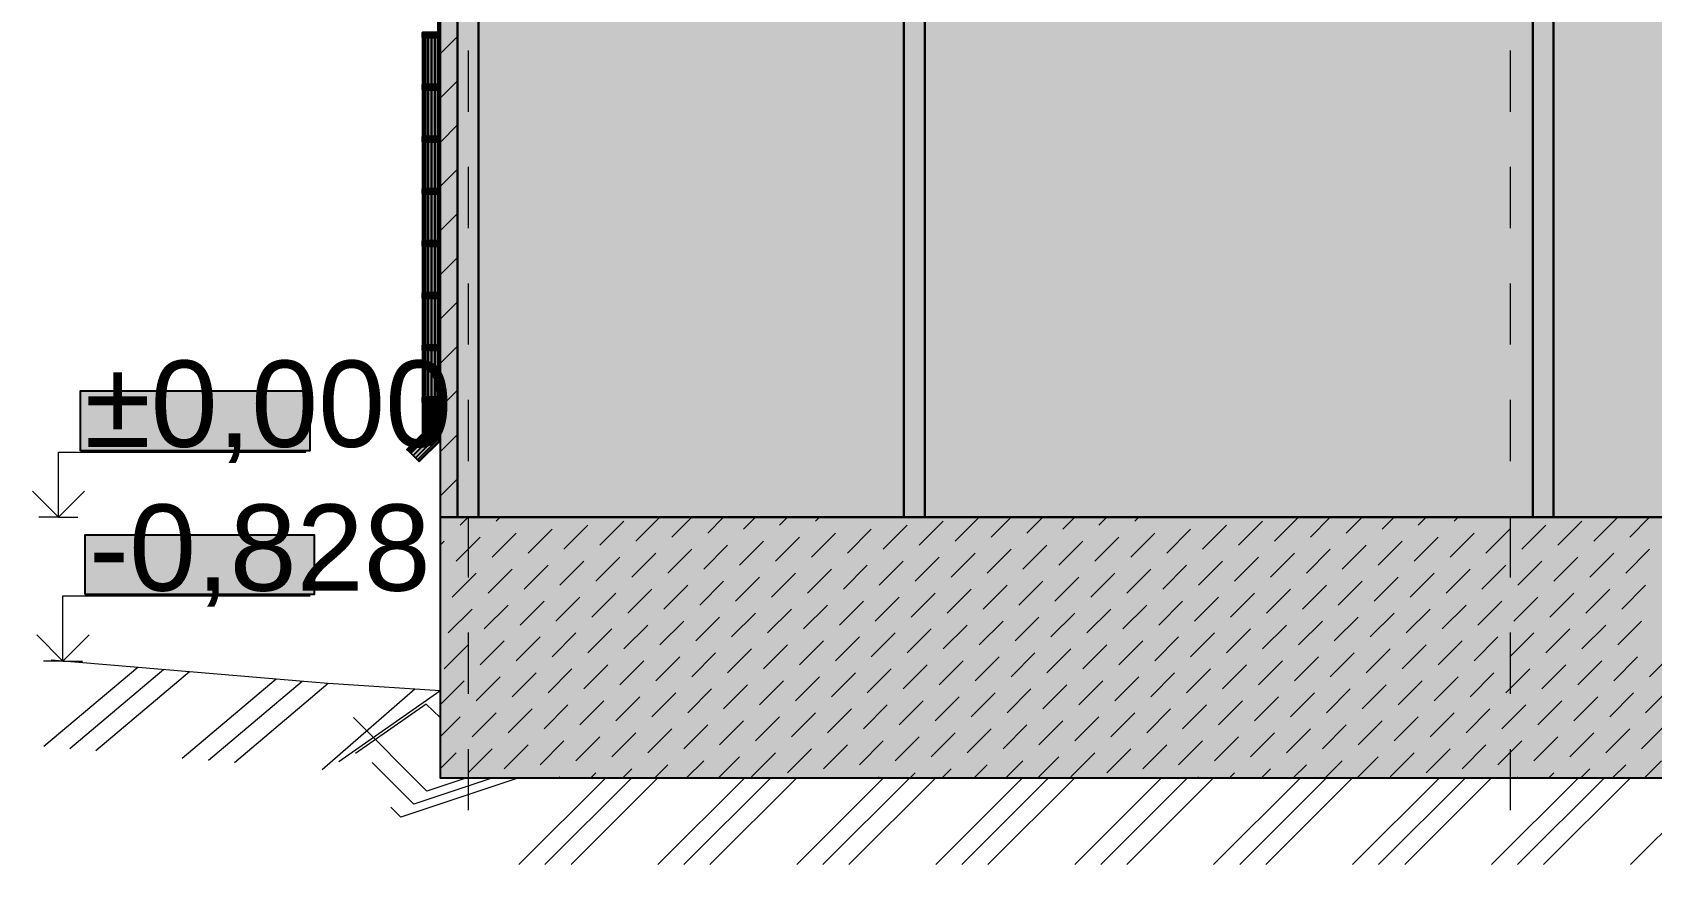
# Model space of a CAD drawing. Extents: x 8 to 21351, y 0 to 420.
# Drawn here: x 21025 to 21118.3, y 107.7 to 155.6 of the extents above; entities that cross this region are included whole.
import ezdxf

# ---------------------------------------------------------------- set-up
doc = ezdxf.new("R2010")
doc.units = 0
doc.styles.add('TEYPDFCAD_TEXT', font='arial.ttf')

msp = doc.modelspace()

# ---------------------------------------------------------------- hatches: boundary and pattern name
at = {"true_color": 0xffffff}
for points in [[(21049.513, 216.683), (21049.513, 207.69), (21050.713, 207.69), (21050.713, 127.689), (21075.213, 127.689), (21075.213, 207.69), (21076.413, 207.69), (21076.413, 205.69), (21111.413, 205.69), (21111.413, 207.69), (21112.613, 207.69), (21112.613, 127.689), (21135.913, 127.689), (21135.913, 157.689), (21152.313, 157.689), (21152.313, 233.347), (21140.113, 235.941)], [(21049.513, 127.69), (21049.513, 216.683), (21048.513, 216.47), (21048.513, 127.69)], [(21075.213, 207.69), (21075.213, 127.69), (21076.413, 127.69), (21076.413, 207.69)], [(21111.413, 207.69), (21111.413, 127.69), (21112.613, 127.69), (21112.613, 207.69)], [(21076.413, 127.69), (21111.413, 127.69), (21111.413, 190.69), (21076.413, 190.69)], [(21048.369, 155.604), (21048.477, 155.604), (21048.477, 158.304), (21048.369, 158.304)], [(21050.713, 127.69), (21050.713, 157.69), (21049.513, 157.69), (21049.513, 127.69)], [(21047.494, 155.604), (21047.492, 155.604), (21047.492, 155.304), (21047.494, 155.304)], [(21047.494, 155.304), (21047.534, 155.304), (21047.534, 155.604), (21047.494, 155.604)], [(21047.513, 155.304), (21047.513, 152.604), (21047.515, 152.604), (21047.515, 155.304)], [(21047.515, 152.604), (21047.553, 152.604), (21047.553, 155.304), (21047.515, 155.304)], [(21047.534, 155.304), (21047.647, 155.304), (21047.647, 155.604), (21047.534, 155.604)], [(21047.553, 155.304), (21047.553, 152.604), (21047.662, 152.604), (21047.662, 155.304)], [(21047.647, 155.304), (21047.815, 155.304), (21047.815, 155.604), (21047.647, 155.604)], [(21047.662, 155.304), (21047.662, 152.604), (21047.824, 152.604), (21047.824, 155.304)], [(21047.815, 155.304), (21048.014, 155.304), (21048.014, 155.604), (21047.815, 155.604)], [(21047.824, 152.604), (21048.015, 152.604), (21048.015, 155.304), (21047.824, 155.304)], [(21048.014, 155.304), (21048.494, 155.304), (21048.494, 155.604), (21048.014, 155.604)], [(21048.015, 152.604), (21048.207, 152.604), (21048.207, 155.304), (21048.015, 155.304)], [(21048.369, 155.304), (21048.207, 155.304), (21048.207, 152.604), (21048.369, 152.604)], [(21048.477, 155.304), (21048.369, 155.304), (21048.369, 152.604), (21048.477, 152.604)], [(21048.513, 155.304), (21048.477, 155.304), (21048.477, 152.604), (21048.513, 152.604)], [(21048.494, 155.304), (21048.513, 155.304), (21048.513, 155.604), (21048.494, 155.604)], [(21047.494, 152.604), (21047.492, 152.604), (21047.492, 152.304), (21047.494, 152.304)], [(21047.494, 152.304), (21047.534, 152.304), (21047.534, 152.604), (21047.494, 152.604)], [(21047.515, 152.304), (21047.513, 152.304), (21047.513, 149.604), (21047.515, 149.604)], [(21047.553, 152.304), (21047.515, 152.304), (21047.515, 149.604), (21047.553, 149.604)], [(21047.534, 152.304), (21047.647, 152.304), (21047.647, 152.604), (21047.534, 152.604)], [(21047.553, 149.604), (21047.662, 149.604), (21047.662, 152.304), (21047.553, 152.304)], [(21047.647, 152.304), (21047.815, 152.304), (21047.815, 152.604), (21047.647, 152.604)], [(21047.662, 149.604), (21047.824, 149.604), (21047.824, 152.304), (21047.662, 152.304)], [(21047.815, 152.304), (21048.014, 152.304), (21048.014, 152.604), (21047.815, 152.604)], [(21048.015, 152.304), (21047.824, 152.304), (21047.824, 149.604), (21048.015, 149.604)], [(21048.014, 152.304), (21048.494, 152.304), (21048.494, 152.604), (21048.014, 152.604)], [(21048.207, 152.304), (21048.015, 152.304), (21048.015, 149.604), (21048.207, 149.604)], [(21048.369, 152.304), (21048.207, 152.304), (21048.207, 149.604), (21048.369, 149.604)], [(21048.477, 152.304), (21048.369, 152.304), (21048.369, 149.604), (21048.477, 149.604)], [(21048.477, 149.604), (21048.513, 149.604), (21048.513, 152.304), (21048.477, 152.304)], [(21048.494, 152.304), (21048.513, 152.304), (21048.513, 152.604), (21048.494, 152.604)], [(21047.494, 149.604), (21047.492, 149.604), (21047.492, 149.304), (21047.494, 149.304)], [(21047.494, 149.304), (21047.534, 149.304), (21047.534, 149.604), (21047.494, 149.604)], [(21047.513, 149.304), (21047.513, 146.604), (21047.515, 146.604), (21047.515, 149.304)], [(21047.515, 149.304), (21047.515, 146.604), (21047.553, 146.604), (21047.553, 149.304)], [(21047.534, 149.304), (21047.647, 149.304), (21047.647, 149.604), (21047.534, 149.604)], [(21047.553, 146.604), (21047.662, 146.604), (21047.662, 149.304), (21047.553, 149.304)], [(21047.647, 149.304), (21047.815, 149.304), (21047.815, 149.604), (21047.647, 149.604)], [(21047.662, 146.604), (21047.824, 146.604), (21047.824, 149.304), (21047.662, 149.304)], [(21047.815, 149.304), (21048.014, 149.304), (21048.014, 149.604), (21047.815, 149.604)], [(21047.824, 149.304), (21047.824, 146.604), (21048.015, 146.604), (21048.015, 149.304)], [(21048.014, 149.304), (21048.494, 149.304), (21048.494, 149.604), (21048.014, 149.604)], [(21048.207, 149.304), (21048.015, 149.304), (21048.015, 146.604), (21048.207, 146.604)], [(21048.369, 149.304), (21048.207, 149.304), (21048.207, 146.604), (21048.369, 146.604)], [(21048.369, 146.604), (21048.477, 146.604), (21048.477, 149.304), (21048.369, 149.304)], [(21048.477, 146.604), (21048.513, 146.604), (21048.513, 149.304), (21048.477, 149.304)], [(21048.494, 149.304), (21048.513, 149.304), (21048.513, 149.604), (21048.494, 149.604)], [(21047.494, 146.604), (21047.492, 146.604), (21047.492, 146.304), (21047.494, 146.304)], [(21047.494, 146.304), (21047.534, 146.304), (21047.534, 146.604), (21047.494, 146.604)], [(21047.534, 146.304), (21047.647, 146.304), (21047.647, 146.604), (21047.534, 146.604)], [(21047.647, 146.304), (21047.815, 146.304), (21047.815, 146.604), (21047.647, 146.604)], [(21047.815, 146.304), (21048.014, 146.304), (21048.014, 146.604), (21047.815, 146.604)], [(21048.014, 146.304), (21048.494, 146.304), (21048.494, 146.604), (21048.014, 146.604)], [(21048.494, 146.304), (21048.513, 146.304), (21048.513, 146.604), (21048.494, 146.604)], [(21047.513, 146.304), (21047.513, 143.604), (21047.515, 143.604), (21047.515, 146.304)], [(21047.515, 143.604), (21047.553, 143.604), (21047.553, 146.304), (21047.515, 146.304)], [(21047.553, 143.604), (21047.662, 143.604), (21047.662, 146.304), (21047.553, 146.304)], [(21047.662, 143.604), (21047.824, 143.604), (21047.824, 146.304), (21047.662, 146.304)], [(21047.824, 143.604), (21048.015, 143.604), (21048.015, 146.304), (21047.824, 146.304)], [(21048.015, 146.304), (21048.015, 143.604), (21048.207, 143.604), (21048.207, 146.304)], [(21048.207, 146.304), (21048.207, 143.604), (21048.369, 143.604), (21048.369, 146.304)], [(21048.369, 143.604), (21048.477, 143.604), (21048.477, 146.304), (21048.369, 146.304)], [(21048.513, 146.304), (21048.477, 146.304), (21048.477, 143.604), (21048.513, 143.604)], [(21047.494, 143.604), (21047.492, 143.604), (21047.492, 143.304), (21047.494, 143.304)], [(21047.494, 143.304), (21047.534, 143.304), (21047.534, 143.604), (21047.494, 143.604)], [(21047.534, 143.304), (21047.647, 143.304), (21047.647, 143.604), (21047.534, 143.604)], [(21047.647, 143.304), (21047.815, 143.304), (21047.815, 143.604), (21047.647, 143.604)], [(21047.815, 143.304), (21048.014, 143.304), (21048.014, 143.604), (21047.815, 143.604)], [(21048.014, 143.304), (21048.494, 143.304), (21048.494, 143.604), (21048.014, 143.604)], [(21048.494, 143.304), (21048.513, 143.304), (21048.513, 143.604), (21048.494, 143.604)], [(21047.515, 143.304), (21047.513, 143.304), (21047.513, 140.604), (21047.515, 140.604)], [(21047.553, 143.304), (21047.515, 143.304), (21047.515, 140.604), (21047.553, 140.604)], [(21047.662, 143.304), (21047.553, 143.304), (21047.553, 140.604), (21047.662, 140.604)], [(21047.662, 143.304), (21047.662, 140.604), (21047.824, 140.604), (21047.824, 143.304)], [(21047.824, 143.304), (21047.824, 140.604), (21048.015, 140.604), (21048.015, 143.304)], [(21048.207, 143.304), (21048.015, 143.304), (21048.015, 140.604), (21048.207, 140.604)], [(21048.207, 143.304), (21048.207, 140.604), (21048.369, 140.604), (21048.369, 143.304)], [(21048.477, 143.304), (21048.369, 143.304), (21048.369, 140.604), (21048.477, 140.604)], [(21048.477, 140.604), (21048.513, 140.604), (21048.513, 143.304), (21048.477, 143.304)], [(21047.494, 140.604), (21047.492, 140.604), (21047.492, 140.304), (21047.494, 140.304)], [(21047.494, 140.304), (21047.534, 140.304), (21047.534, 140.604), (21047.494, 140.604)], [(21047.513, 140.304), (21047.513, 137.604), (21047.515, 137.604), (21047.515, 140.304)], [(21047.515, 140.304), (21047.515, 137.604), (21047.553, 137.604), (21047.553, 140.304)], [(21047.534, 140.304), (21047.647, 140.304), (21047.647, 140.604), (21047.534, 140.604)], [(21047.553, 137.604), (21047.662, 137.604), (21047.662, 140.304), (21047.553, 140.304)], [(21047.647, 140.304), (21047.815, 140.304), (21047.815, 140.604), (21047.647, 140.604)], [(21047.662, 137.604), (21047.824, 137.604), (21047.824, 140.304), (21047.662, 140.304)], [(21047.815, 140.304), (21048.014, 140.304), (21048.014, 140.604), (21047.815, 140.604)], [(21048.015, 140.304), (21047.824, 140.304), (21047.824, 137.604), (21048.015, 137.604)], [(21048.014, 140.304), (21048.494, 140.304), (21048.494, 140.604), (21048.014, 140.604)], [(21048.015, 140.304), (21048.015, 137.604), (21048.207, 137.604), (21048.207, 140.304)], [(21048.207, 137.604), (21048.369, 137.604), (21048.369, 140.304), (21048.207, 140.304)], [(21048.369, 140.304), (21048.369, 137.604), (21048.477, 137.604), (21048.477, 140.304)], [(21048.477, 140.304), (21048.477, 137.604), (21048.513, 137.604), (21048.513, 140.304)], [(21048.494, 140.304), (21048.513, 140.304), (21048.513, 140.604), (21048.494, 140.604)], [(21047.494, 137.604), (21047.492, 137.604), (21047.492, 137.304), (21047.494, 137.304)], [(21047.494, 137.304), (21047.534, 137.304), (21047.534, 137.604), (21047.494, 137.604)], [(21047.513, 137.304), (21047.513, 134.604), (21047.515, 134.604), (21047.515, 137.304)], [(21047.515, 137.304), (21047.515, 134.604), (21047.553, 134.604), (21047.553, 137.304)], [(21047.534, 137.304), (21047.647, 137.304), (21047.647, 137.604), (21047.534, 137.604)], [(21047.662, 137.304), (21047.553, 137.304), (21047.553, 134.604), (21047.662, 134.604)], [(21047.647, 137.304), (21047.815, 137.304), (21047.815, 137.604), (21047.647, 137.604)], [(21047.662, 137.304), (21047.662, 134.604), (21047.824, 134.604), (21047.824, 137.304)], [(21047.815, 137.304), (21048.014, 137.304), (21048.014, 137.604), (21047.815, 137.604)], [(21047.824, 134.604), (21048.015, 134.604), (21048.015, 137.304), (21047.824, 137.304)], [(21048.014, 137.304), (21048.494, 137.304), (21048.494, 137.604), (21048.014, 137.604)], [(21048.015, 137.304), (21048.015, 134.604), (21048.207, 134.604), (21048.207, 137.304)], [(21048.369, 137.304), (21048.207, 137.304), (21048.207, 134.604), (21048.369, 134.604)], [(21048.369, 137.304), (21048.369, 134.604), (21048.477, 134.604), (21048.477, 137.304)], [(21048.477, 134.604), (21048.513, 134.604), (21048.513, 137.304), (21048.477, 137.304)], [(21048.494, 137.304), (21048.513, 137.304), (21048.513, 137.604), (21048.494, 137.604)], [(21027.806, 131.515), (21027.806, 134.965), (21041, 134.965), (21041, 131.515)], [(21047.494, 134.604), (21047.492, 134.604), (21047.492, 134.304), (21047.494, 134.304)], [(21047.494, 134.304), (21047.534, 134.304), (21047.534, 134.604), (21047.494, 134.604)], [(21047.513, 134.304), (21047.513, 133.304), (21047.515, 133.304), (21047.515, 134.304)], [(21047.515, 134.304), (21047.515, 133.304), (21047.553, 133.304), (21047.553, 134.304)], [(21047.534, 134.304), (21047.647, 134.304), (21047.647, 134.604), (21047.534, 134.604)], [(21047.662, 134.304), (21047.553, 134.304), (21047.553, 133.304), (21047.662, 133.304)], [(21047.647, 134.304), (21047.815, 134.304), (21047.815, 134.604), (21047.647, 134.604)], [(21047.824, 134.304), (21047.662, 134.304), (21047.662, 133.304), (21047.824, 133.304)], [(21047.815, 134.304), (21048.014, 134.304), (21048.014, 134.604), (21047.815, 134.604)], [(21047.824, 134.304), (21047.824, 133.304), (21048.015, 133.304), (21048.015, 134.304)], [(21048.014, 134.304), (21048.494, 134.304), (21048.494, 134.604), (21048.014, 134.604)], [(21048.015, 133.304), (21048.207, 133.304), (21048.207, 134.304), (21048.015, 134.304)], [(21048.207, 134.304), (21048.207, 133.304), (21048.369, 133.304), (21048.369, 134.304)], [(21048.369, 133.304), (21048.477, 133.304), (21048.477, 134.304), (21048.369, 134.304)], [(21048.513, 134.304), (21048.477, 134.304), (21048.477, 133.304), (21048.513, 133.304)], [(21048.494, 134.304), (21048.513, 134.304), (21048.513, 134.604), (21048.494, 134.604)], [(21047.513, 132.511), (21046.599, 131.597), (21046.626, 131.57), (21046.627, 131.571), (21046.601, 131.597), (21047.515, 132.51)], [(21047.553, 132.495), (21047.515, 132.511), (21046.601, 131.597), (21046.628, 131.57)], [(21047.662, 132.45), (21047.553, 132.495), (21046.628, 131.57), (21046.705, 131.493)], [(21047.824, 132.383), (21047.662, 132.45), (21046.705, 131.493), (21046.819, 131.379)], [(21047.513, 132.511), (21047.515, 132.51), (21047.515, 132.511), (21047.515, 133.304), (21047.513, 133.304)], [(21047.553, 133.304), (21047.515, 133.304), (21047.515, 132.511), (21047.553, 132.495)], [(21047.662, 133.304), (21047.553, 133.304), (21047.553, 132.495), (21047.662, 132.45)], [(21047.824, 133.304), (21047.662, 133.304), (21047.662, 132.45), (21047.824, 132.383)], [(21048.015, 133.304), (21047.824, 133.304), (21047.824, 132.383), (21048.015, 132.304)], [(21048.207, 133.304), (21048.015, 133.304), (21048.015, 132.304), (21048.207, 132.225)], [(21048.369, 133.304), (21048.207, 133.304), (21048.207, 132.225), (21048.369, 132.158)], [(21048.477, 133.304), (21048.369, 133.304), (21048.369, 132.158), (21048.477, 132.113)], [(21048.477, 133.304), (21048.477, 132.113), (21048.513, 132.098), (21048.513, 133.304)], [(21046.627, 131.571), (21046.626, 131.57), (21046.702, 131.493), (21046.703, 131.495), (21046.628, 131.57)], [(21046.703, 131.495), (21046.702, 131.493), (21046.817, 131.379), (21046.818, 131.38), (21046.705, 131.493)], [(21048.015, 132.304), (21047.824, 132.383), (21046.819, 131.379), (21046.955, 131.243)], [(21048.207, 132.225), (21048.015, 132.304), (21046.955, 131.243), (21047.09, 131.108)], [(21048.369, 132.158), (21048.207, 132.225), (21047.09, 131.108), (21047.205, 130.993)], [(21048.477, 132.113), (21048.369, 132.158), (21047.205, 130.993), (21047.281, 130.917)], [(21048.477, 132.113), (21047.281, 130.917), (21047.308, 130.89), (21048.513, 132.094), (21048.513, 132.098)], [(21046.818, 131.38), (21046.817, 131.379), (21046.952, 131.243), (21046.953, 131.245), (21046.819, 131.379)], [(21046.953, 131.245), (21046.952, 131.243), (21047.087, 131.108), (21047.089, 131.109), (21046.955, 131.243)], [(21047.089, 131.109), (21047.087, 131.108), (21047.202, 130.993), (21047.203, 130.995), (21047.09, 131.108)], [(21047.203, 130.995), (21047.202, 130.993), (21047.279, 130.917), (21047.28, 130.918), (21047.205, 130.993)], [(21047.28, 130.918), (21047.279, 130.917), (21047.306, 130.89), (21047.307, 130.891), (21047.281, 130.917)], [(21261.713, 127.69), (21048.513, 127.69), (21048.513, 112.69), (21261.713, 112.69)], [(21028.065, 123.235), (21028.065, 126.685), (21041.259, 126.685), (21041.259, 123.235)]]:
    msp.add_hatch(color=0, dxfattribs=at).paths.add_polyline_path(points)

# ---------------------------------------------------------------- linework, layer by layer
at = {"color": 7, "lineweight": 15}
for p, q in [((21048.513, 216.47), (21048.513, 127.69)), ((21049.513, 207.69), (21049.513, 127.69)), ((21047.492, 155.604), (21047.494, 155.604)), ((21047.492, 155.304), (21047.492, 155.604)), ((21047.492, 155.304), (21047.494, 155.304)), ((21047.494, 155.604), (21047.534, 155.604)), ((21047.494, 155.304), (21047.494, 155.604)), ((21047.494, 155.304), (21047.534, 155.304)), ((21047.513, 155.304), (21047.513, 152.604)), ((21047.515, 155.304), (21047.515, 152.604)), ((21047.534, 155.604), (21047.647, 155.604)), ((21047.534, 155.304), (21047.647, 155.304)), ((21047.647, 155.604), (21047.815, 155.604)), ((21047.647, 155.304), (21047.815, 155.304)), ((21047.815, 155.604), (21048.014, 155.604)), ((21047.815, 155.304), (21048.014, 155.304)), ((21048.014, 155.604), (21048.494, 155.604)), ((21048.014, 155.304), (21048.494, 155.304)), ((21048.494, 155.604), (21048.513, 155.604)), ((21048.494, 155.304), (21048.494, 155.604)), ((21048.494, 155.304), (21048.513, 155.304)), ((21050.113, 154.562), (21050.113, 151.034)), ((21110.113, 154.562), (21110.113, 151.034)), ((21047.492, 152.604), (21047.494, 152.604)), ((21047.492, 152.304), (21047.492, 152.604)), ((21047.492, 152.304), (21047.494, 152.304)), ((21047.494, 152.604), (21047.534, 152.604)), ((21047.494, 152.304), (21047.494, 152.604)), ((21047.494, 152.304), (21047.534, 152.304)), ((21047.513, 152.304), (21047.513, 149.604)), ((21047.515, 152.304), (21047.515, 149.604)), ((21047.534, 152.604), (21047.647, 152.604)), ((21047.534, 152.304), (21047.647, 152.304)), ((21047.647, 152.604), (21047.815, 152.604)), ((21047.647, 152.304), (21047.815, 152.304)), ((21047.815, 152.604), (21048.014, 152.604)), ((21047.815, 152.304), (21048.014, 152.304)), ((21048.014, 152.604), (21048.494, 152.604)), ((21048.014, 152.304), (21048.494, 152.304)), ((21048.494, 152.604), (21048.513, 152.604)), ((21048.494, 152.304), (21048.494, 152.604)), ((21048.494, 152.304), (21048.513, 152.304)), ((21047.492, 149.604), (21047.494, 149.604)), ((21047.492, 149.304), (21047.492, 149.604)), ((21047.492, 149.304), (21047.494, 149.304)), ((21047.494, 149.604), (21047.534, 149.604)), ((21047.494, 149.304), (21047.494, 149.604)), ((21047.494, 149.304), (21047.534, 149.304)), ((21047.513, 149.304), (21047.513, 146.604)), ((21047.515, 149.304), (21047.515, 146.604)), ((21047.534, 149.604), (21047.647, 149.604)), ((21047.534, 149.304), (21047.647, 149.304)), ((21047.647, 149.604), (21047.815, 149.604)), ((21047.647, 149.304), (21047.815, 149.304)), ((21047.815, 149.604), (21048.014, 149.604)), ((21047.815, 149.304), (21048.014, 149.304)), ((21048.014, 149.604), (21048.494, 149.604)), ((21048.014, 149.304), (21048.494, 149.304)), ((21048.494, 149.604), (21048.513, 149.604)), ((21048.494, 149.304), (21048.494, 149.604)), ((21048.494, 149.304), (21048.513, 149.304)), ((21050.113, 147.859), (21050.113, 144.331)), ((21110.113, 147.859), (21110.113, 144.331)), ((21047.492, 146.604), (21047.494, 146.604)), ((21047.492, 146.304), (21047.492, 146.604)), ((21047.494, 146.604), (21047.534, 146.604)), ((21047.494, 146.304), (21047.494, 146.604)), ((21047.534, 146.604), (21047.647, 146.604)), ((21047.647, 146.604), (21047.815, 146.604)), ((21047.815, 146.604), (21048.014, 146.604)), ((21048.014, 146.604), (21048.494, 146.604)), ((21048.494, 146.604), (21048.513, 146.604)), ((21048.494, 146.304), (21048.494, 146.604)), ((21047.492, 146.304), (21047.494, 146.304)), ((21047.494, 146.304), (21047.534, 146.304)), ((21047.513, 146.304), (21047.513, 143.604)), ((21047.515, 146.304), (21047.515, 143.604)), ((21047.534, 146.304), (21047.647, 146.304)), ((21047.647, 146.304), (21047.815, 146.304)), ((21047.815, 146.304), (21048.014, 146.304)), ((21048.014, 146.304), (21048.494, 146.304)), ((21048.494, 146.304), (21048.513, 146.304)), ((21047.492, 143.604), (21047.494, 143.604)), ((21047.492, 143.304), (21047.492, 143.604)), ((21047.494, 143.604), (21047.534, 143.604)), ((21047.494, 143.304), (21047.494, 143.604)), ((21047.534, 143.604), (21047.647, 143.604)), ((21047.647, 143.604), (21047.815, 143.604)), ((21047.815, 143.604), (21048.014, 143.604)), ((21048.014, 143.604), (21048.494, 143.604)), ((21048.494, 143.604), (21048.513, 143.604)), ((21048.494, 143.304), (21048.494, 143.604)), ((21047.492, 143.304), (21047.494, 143.304)), ((21047.494, 143.304), (21047.534, 143.304)), ((21047.513, 143.304), (21047.513, 140.604)), ((21047.515, 143.304), (21047.515, 140.604)), ((21047.534, 143.304), (21047.647, 143.304)), ((21047.647, 143.304), (21047.815, 143.304)), ((21047.815, 143.304), (21048.014, 143.304)), ((21048.014, 143.304), (21048.494, 143.304)), ((21048.494, 143.304), (21048.513, 143.304)), ((21050.113, 141.156), (21050.113, 137.629)), ((21110.113, 141.156), (21110.113, 137.629)), ((21047.492, 140.604), (21047.494, 140.604)), ((21047.492, 140.304), (21047.492, 140.604)), ((21047.492, 140.304), (21047.494, 140.304)), ((21047.494, 140.604), (21047.534, 140.604)), ((21047.494, 140.304), (21047.494, 140.604)), ((21047.494, 140.304), (21047.534, 140.304)), ((21047.513, 140.304), (21047.513, 137.604)), ((21047.515, 140.304), (21047.515, 137.604)), ((21047.534, 140.604), (21047.647, 140.604)), ((21047.534, 140.304), (21047.647, 140.304)), ((21047.647, 140.604), (21047.815, 140.604)), ((21047.647, 140.304), (21047.815, 140.304)), ((21047.815, 140.604), (21048.014, 140.604)), ((21047.815, 140.304), (21048.014, 140.304)), ((21048.014, 140.604), (21048.494, 140.604)), ((21048.014, 140.304), (21048.494, 140.304)), ((21048.494, 140.604), (21048.513, 140.604)), ((21048.494, 140.304), (21048.494, 140.604)), ((21048.494, 140.304), (21048.513, 140.304)), ((21047.492, 137.604), (21047.494, 137.604)), ((21047.492, 137.304), (21047.492, 137.604)), ((21047.492, 137.304), (21047.494, 137.304)), ((21047.494, 137.604), (21047.534, 137.604)), ((21047.494, 137.304), (21047.494, 137.604)), ((21047.494, 137.304), (21047.534, 137.304)), ((21047.513, 137.304), (21047.513, 134.604)), ((21047.515, 137.304), (21047.515, 134.604)), ((21047.534, 137.604), (21047.647, 137.604)), ((21047.534, 137.304), (21047.647, 137.304)), ((21047.647, 137.604), (21047.815, 137.604)), ((21047.647, 137.304), (21047.815, 137.304)), ((21047.815, 137.604), (21048.014, 137.604)), ((21047.815, 137.304), (21048.014, 137.304)), ((21048.014, 137.604), (21048.494, 137.604)), ((21048.014, 137.304), (21048.494, 137.304)), ((21048.494, 137.604), (21048.513, 137.604)), ((21048.494, 137.304), (21048.494, 137.604)), ((21048.494, 137.304), (21048.513, 137.304)), ((21047.492, 134.604), (21047.494, 134.604)), ((21047.492, 134.304), (21047.492, 134.604)), ((21047.492, 134.304), (21047.494, 134.304)), ((21047.494, 134.604), (21047.534, 134.604)), ((21047.494, 134.304), (21047.494, 134.604)), ((21047.494, 134.304), (21047.534, 134.304)), ((21047.513, 134.304), (21047.513, 133.304)), ((21047.515, 134.304), (21047.515, 133.304)), ((21047.534, 134.604), (21047.647, 134.604)), ((21047.534, 134.304), (21047.647, 134.304)), ((21047.647, 134.604), (21047.815, 134.604)), ((21047.647, 134.304), (21047.815, 134.304)), ((21047.815, 134.604), (21048.014, 134.604)), ((21047.815, 134.304), (21048.014, 134.304)), ((21048.014, 134.604), (21048.494, 134.604)), ((21048.014, 134.304), (21048.494, 134.304)), ((21048.494, 134.604), (21048.513, 134.604)), ((21048.494, 134.304), (21048.494, 134.604)), ((21048.494, 134.304), (21048.513, 134.304)), ((21050.113, 134.454), (21050.113, 130.926)), ((21110.113, 134.454), (21110.113, 130.926)), ((21047.513, 132.511), (21046.599, 131.597)), ((21047.515, 132.511), (21046.601, 131.597)), ((21047.513, 133.304), (21047.513, 132.511)), ((21047.515, 133.304), (21047.513, 133.304)), ((21047.515, 132.51), (21047.513, 132.511)), ((21047.515, 133.304), (21047.515, 132.511)), ((21047.553, 133.304), (21047.515, 133.304)), ((21047.553, 132.495), (21047.515, 132.511)), ((21047.662, 133.304), (21047.553, 133.304)), ((21047.662, 132.45), (21047.553, 132.495)), ((21047.824, 133.304), (21047.662, 133.304)), ((21047.824, 132.383), (21047.662, 132.45)), ((21048.015, 133.304), (21047.824, 133.304)), ((21048.207, 133.304), (21048.015, 133.304)), ((21048.369, 133.304), (21048.207, 133.304)), ((21048.477, 133.304), (21048.369, 133.304)), ((21048.513, 133.304), (21048.477, 133.304)), ((21046.626, 131.57), (21046.599, 131.597)), ((21046.628, 131.57), (21046.601, 131.597)), ((21046.702, 131.493), (21046.626, 131.57)), ((21046.705, 131.493), (21046.628, 131.57)), ((21046.817, 131.379), (21046.702, 131.493)), ((21046.819, 131.379), (21046.705, 131.493)), ((21048.513, 132.094), (21047.308, 130.89)), ((21048.369, 132.157), (21048.207, 132.225)), ((21048.477, 132.113), (21048.369, 132.157)), ((21048.513, 132.098), (21048.477, 132.113)), ((21026.53, 127.69), (21026.53, 131.44)), ((21026.53, 131.44), (21040.774, 131.44)), ((21046.952, 131.243), (21046.817, 131.379)), ((21046.955, 131.243), (21046.819, 131.379)), ((21047.087, 131.108), (21046.952, 131.243)), ((21047.09, 131.108), (21046.955, 131.243)), ((21047.202, 130.993), (21047.087, 131.108)), ((21047.205, 130.993), (21047.09, 131.108)), ((21047.279, 130.917), (21047.202, 130.993)), ((21047.281, 130.917), (21047.205, 130.993)), ((21047.306, 130.89), (21047.279, 130.917)), ((21047.308, 130.89), (21047.281, 130.917)), ((21047.307, 130.891), (21047.306, 130.89)), ((21026.53, 127.69), (21025.03, 129.19)), ((21028.031, 129.19), (21026.531, 127.69)), ((21050.113, 127.751), (21050.113, 124.223)), ((21110.113, 127.751), (21110.113, 124.223)), ((21026.53, 127.69), (21025.405, 127.69)), ((21026.53, 127.69), (21027.655, 127.69)), ((21048.513, 127.69), (21048.513, 112.69)), ((21049.513, 127.69), (21048.513, 127.69)), ((21135.913, 127.69), (21049.513, 127.69)), ((21026.789, 119.41), (21026.789, 123.16)), ((21026.789, 123.16), (21041.033, 123.16)), ((21026.789, 119.41), (21025.289, 120.91)), ((21028.29, 120.91), (21026.79, 119.41)), ((21050.113, 121.048), (21050.113, 117.52)), ((21110.113, 121.048), (21110.113, 117.52)), ((21026.789, 119.41), (21025.664, 119.41)), ((21034.086, 118.788), (21026.115, 119.467)), ((21026.789, 119.41), (21027.914, 119.41)), ((21031.097, 119.043), (21025.69, 114.485)), ((21032.591, 118.915), (21027.185, 114.358)), ((21034.086, 118.788), (21028.679, 114.231)), ((21041.113, 118.19), (21034.086, 118.788)), ((21039.068, 118.364), (21033.661, 113.806)), ((21040.562, 118.237), (21035.165, 113.678)), ((21042.058, 118.126), (21041.041, 117.245)), ((21042.058, 118.126), (21041.113, 118.19)), ((21047.047, 117.789), (21041.721, 113.137)), ((21048.513, 117.69), (21042.058, 118.126)), ((21048.496, 117.674), (21042.677, 113.614)), ((21048.513, 117.659), (21048.496, 117.674)), ((21048.513, 116.159), (21048.513, 117.69)), ((21041.041, 117.245), (21036.669, 113.55)), ((21047.696, 116.926), (21043.633, 114.092)), ((21048.513, 116.159), (21047.696, 116.926)), ((21047.748, 111.924), (21043.513, 116.159)), ((21048.513, 112.69), (21048.513, 116.159)), ((21050.113, 114.345), (21050.113, 110.818)), ((21110.113, 114.345), (21110.113, 110.818)), ((21046.998, 111.174), (21044.594, 113.578)), ((21053.043, 112.69), (21046.248, 110.424)), ((21051.543, 112.69), (21046.998, 111.174)), ((21050.043, 112.69), (21047.748, 111.924)), ((21261.713, 112.69), (21048.513, 112.69)), ((21053.043, 112.69), (21048.513, 112.69)), ((21061.043, 112.69), (21053.043, 112.69)), ((21058.043, 112.69), (21053.043, 107.69)), ((21059.543, 112.69), (21054.543, 107.69)), ((21061.043, 112.69), (21056.043, 107.69)), ((21069.043, 112.69), (21061.043, 112.69)), ((21066.043, 112.69), (21061.043, 107.69)), ((21067.543, 112.69), (21062.543, 107.69)), ((21069.043, 112.69), (21064.043, 107.69)), ((21077.043, 112.69), (21069.043, 112.69)), ((21074.043, 112.69), (21069.043, 107.69)), ((21075.543, 112.69), (21070.543, 107.69)), ((21077.043, 112.69), (21072.043, 107.69)), ((21085.043, 112.69), (21077.043, 112.69)), ((21082.043, 112.69), (21077.043, 107.69)), ((21083.543, 112.69), (21078.543, 107.69)), ((21085.043, 112.69), (21080.043, 107.69)), ((21093.043, 112.69), (21085.043, 112.69)), ((21090.043, 112.69), (21085.043, 107.69)), ((21091.543, 112.69), (21086.543, 107.69)), ((21093.043, 112.69), (21088.043, 107.69)), ((21101.043, 112.69), (21093.043, 112.69)), ((21098.043, 112.69), (21093.043, 107.69)), ((21099.543, 112.69), (21094.543, 107.69)), ((21101.043, 112.69), (21096.043, 107.69)), ((21109.043, 112.69), (21101.043, 112.69)), ((21106.043, 112.69), (21101.043, 107.69)), ((21107.543, 112.69), (21102.543, 107.69)), ((21109.043, 112.69), (21104.043, 107.69)), ((21117.043, 112.69), (21109.043, 112.69)), ((21114.043, 112.69), (21109.043, 107.69)), ((21115.543, 112.69), (21110.543, 107.69)), ((21117.043, 112.69), (21112.043, 107.69)), ((21125.043, 112.69), (21117.043, 112.69)), ((21122.043, 112.69), (21117.043, 107.69)), ((21046.248, 110.424), (21045.675, 110.997))]:
    msp.add_line(p, q, dxfattribs=at)
at = {"color": 0, "lineweight": 15, "true_color": 0x020fa8}
for p, q in [((21050.713, 127.69), (21050.713, 207.69)), ((21075.213, 127.69), (21075.213, 207.69)), ((21076.413, 127.69), (21076.413, 207.69)), ((21111.413, 127.69), (21111.413, 207.69)), ((21112.613, 127.69), (21112.613, 207.69)), ((21050.713, 127.69), (21050.713, 157.69))]:
    msp.add_line(p, q, dxfattribs=at)
at = {"color": 0, "lineweight": 5, "true_color": 0x53b368}
for p, q in [((21048.513, 154.364), (21049.513, 155.364)), ((21048.513, 151.819), (21049.513, 152.819)), ((21048.513, 149.273), (21049.513, 150.273)), ((21048.513, 146.727), (21049.513, 147.727)), ((21048.513, 144.182), (21049.513, 145.182)), ((21048.513, 141.636), (21049.513, 142.636)), ((21048.513, 139.091), (21049.513, 140.091)), ((21048.513, 136.545), (21049.513, 137.545)), ((21048.513, 134), (21049.513, 135)), ((21048.513, 131.454), (21049.513, 132.454)), ((21048.513, 128.908), (21049.513, 129.908)), ((21049.663, 127.23), (21050.123, 127.69)), ((21051.731, 127.46), (21051.961, 127.69)), ((21053.57, 125.621), (21054.949, 127)), ((21055.638, 125.851), (21057.017, 127.23)), ((21057.706, 126.081), (21059.085, 127.46)), ((21059.775, 126.311), (21061.153, 127.69)), ((21061.843, 126.541), (21062.992, 127.69)), ((21063.911, 126.77), (21064.83, 127.69)), ((21065.979, 127), (21066.669, 127.69)), ((21068.048, 127.23), (21068.507, 127.69)), ((21070.116, 127.46), (21070.346, 127.69)), ((21071.955, 125.621), (21073.333, 127)), ((21074.023, 125.851), (21075.402, 127.23)), ((21076.091, 126.081), (21077.47, 127.46)), ((21078.159, 126.311), (21079.538, 127.69)), ((21080.228, 126.541), (21081.377, 127.69)), ((21082.296, 126.77), (21083.215, 127.69)), ((21084.364, 127), (21085.054, 127.69)), ((21086.433, 127.23), (21086.892, 127.69)), ((21088.501, 127.46), (21088.731, 127.69)), ((21090.339, 125.621), (21091.718, 127)), ((21092.408, 125.851), (21093.786, 127.23)), ((21094.476, 126.081), (21095.855, 127.46)), ((21096.544, 126.311), (21097.923, 127.69)), ((21098.612, 126.541), (21099.761, 127.69)), ((21100.681, 126.77), (21101.6, 127.69)), ((21102.749, 127), (21103.438, 127.69)), ((21104.817, 127.23), (21105.277, 127.69)), ((21106.886, 127.46), (21107.115, 127.69)), ((21108.724, 125.621), (21110.103, 127)), ((21110.792, 125.851), (21112.171, 127.23)), ((21112.861, 126.081), (21114.239, 127.46)), ((21114.929, 126.311), (21116.308, 127.69)), ((21116.997, 126.541), (21118.146, 127.69)), ((21048.513, 126.08), (21048.744, 126.311)), ((21049.433, 125.162), (21050.812, 126.541)), ((21051.501, 125.392), (21052.88, 126.77)), ((21063.681, 124.702), (21065.06, 126.081)), ((21065.75, 124.932), (21067.129, 126.311)), ((21067.818, 125.162), (21069.197, 126.541)), ((21069.886, 125.392), (21071.265, 126.77)), ((21082.066, 124.702), (21083.445, 126.081)), ((21084.134, 124.932), (21085.513, 126.311)), ((21086.203, 125.162), (21087.582, 126.541)), ((21088.271, 125.392), (21089.65, 126.77)), ((21100.451, 124.702), (21101.83, 126.081)), ((21102.519, 124.932), (21103.898, 126.311)), ((21104.587, 125.162), (21105.966, 126.541)), ((21106.656, 125.392), (21108.035, 126.77)), ((21053.34, 123.553), (21054.719, 124.932)), ((21055.408, 123.783), (21056.787, 125.162)), ((21057.477, 124.013), (21058.855, 125.392)), ((21059.545, 124.243), (21060.924, 125.621)), ((21061.613, 124.472), (21062.992, 125.851)), ((21071.725, 123.553), (21073.104, 124.932)), ((21073.793, 123.783), (21075.172, 125.162)), ((21075.861, 124.013), (21077.24, 125.392)), ((21077.93, 124.243), (21079.308, 125.621)), ((21079.998, 124.472), (21081.377, 125.851)), ((21090.109, 123.553), (21091.488, 124.932)), ((21092.178, 123.783), (21093.557, 125.162)), ((21094.246, 124.013), (21095.625, 125.392)), ((21096.314, 124.243), (21097.693, 125.621)), ((21098.383, 124.472), (21099.761, 125.851)), ((21108.494, 123.553), (21109.873, 124.932)), ((21110.563, 123.783), (21111.941, 125.162)), ((21112.631, 124.013), (21114.01, 125.392)), ((21114.699, 124.243), (21116.078, 125.621)), ((21116.767, 124.472), (21118.146, 125.851)), ((21048.513, 124.241), (21048.514, 124.243)), ((21049.203, 123.094), (21050.582, 124.472)), ((21051.272, 123.323), (21052.65, 124.702)), ((21063.452, 122.634), (21064.83, 124.013)), ((21065.52, 122.864), (21066.899, 124.243)), ((21067.588, 123.094), (21068.967, 124.472)), ((21069.656, 123.323), (21071.035, 124.702)), ((21081.836, 122.634), (21083.215, 124.013)), ((21083.905, 122.864), (21085.283, 124.243)), ((21085.973, 123.094), (21087.352, 124.472)), ((21088.041, 123.323), (21089.42, 124.702)), ((21100.221, 122.634), (21101.6, 124.013)), ((21102.289, 122.864), (21103.668, 124.243)), ((21104.358, 123.094), (21105.737, 124.472)), ((21106.426, 123.323), (21107.805, 124.702)), ((21055.178, 121.715), (21056.557, 123.094)), ((21057.247, 121.944), (21058.626, 123.323)), ((21059.315, 122.174), (21060.694, 123.553)), ((21061.383, 122.404), (21062.762, 123.783)), ((21073.563, 121.715), (21074.942, 123.094)), ((21075.631, 121.944), (21077.01, 123.323)), ((21077.7, 122.174), (21079.079, 123.553)), ((21079.768, 122.404), (21081.147, 123.783)), ((21091.948, 121.715), (21093.327, 123.094)), ((21094.016, 121.944), (21095.395, 123.323)), ((21096.085, 122.174), (21097.463, 123.553)), ((21098.153, 122.404), (21099.532, 123.783)), ((21110.333, 121.715), (21111.712, 123.094)), ((21112.401, 121.944), (21113.78, 123.323)), ((21114.469, 122.174), (21115.848, 123.553)), ((21116.538, 122.404), (21117.916, 123.783)), ((21048.974, 121.025), (21050.352, 122.404)), ((21051.042, 121.255), (21052.421, 122.634)), ((21053.11, 121.485), (21054.489, 122.864)), ((21065.29, 120.795), (21066.669, 122.174)), ((21067.358, 121.025), (21068.737, 122.404)), ((21069.427, 121.255), (21070.805, 122.634)), ((21071.495, 121.485), (21072.874, 122.864)), ((21083.675, 120.795), (21085.054, 122.174)), ((21085.743, 121.025), (21087.122, 122.404)), ((21087.811, 121.255), (21089.19, 122.634)), ((21089.88, 121.485), (21091.259, 122.864)), ((21102.06, 120.795), (21103.438, 122.174)), ((21104.128, 121.025), (21105.507, 122.404)), ((21106.196, 121.255), (21107.575, 122.634)), ((21108.264, 121.485), (21109.643, 122.864)), ((21057.017, 119.876), (21058.396, 121.255)), ((21059.085, 120.106), (21060.464, 121.485)), ((21061.153, 120.336), (21062.532, 121.715)), ((21063.222, 120.566), (21064.601, 121.944)), ((21075.402, 119.876), (21076.781, 121.255)), ((21077.47, 120.106), (21078.849, 121.485)), ((21079.538, 120.336), (21080.917, 121.715)), ((21081.607, 120.566), (21082.985, 121.944)), ((21093.786, 119.876), (21095.165, 121.255)), ((21095.855, 120.106), (21097.234, 121.485)), ((21097.923, 120.336), (21099.302, 121.715)), ((21099.991, 120.566), (21101.37, 121.944)), ((21112.171, 119.876), (21113.55, 121.255)), ((21114.239, 120.106), (21115.618, 121.485)), ((21116.308, 120.336), (21117.687, 121.715)), ((21048.744, 118.957), (21050.123, 120.336)), ((21050.812, 119.187), (21052.191, 120.566)), ((21052.88, 119.417), (21054.259, 120.795)), ((21054.949, 119.646), (21056.327, 121.025)), ((21067.129, 118.957), (21068.507, 120.336)), ((21069.197, 119.187), (21070.576, 120.566)), ((21071.265, 119.417), (21072.644, 120.795)), ((21073.333, 119.646), (21074.712, 121.025)), ((21085.513, 118.957), (21086.892, 120.336)), ((21087.582, 119.187), (21088.96, 120.566)), ((21089.65, 119.417), (21091.029, 120.795)), ((21091.718, 119.646), (21093.097, 121.025)), ((21103.898, 118.957), (21105.277, 120.336)), ((21105.966, 119.187), (21107.345, 120.566)), ((21108.035, 119.417), (21109.413, 120.795)), ((21110.103, 119.646), (21111.482, 121.025)), ((21058.855, 118.038), (21060.234, 119.417)), ((21060.924, 118.268), (21062.303, 119.646)), ((21062.992, 118.497), (21064.371, 119.876)), ((21065.06, 118.727), (21066.439, 120.106)), ((21077.24, 118.038), (21078.619, 119.417)), ((21079.308, 118.268), (21080.687, 119.646)), ((21081.377, 118.497), (21082.756, 119.876)), ((21083.445, 118.727), (21084.824, 120.106)), ((21095.625, 118.038), (21097.004, 119.417)), ((21097.693, 118.268), (21099.072, 119.646)), ((21099.761, 118.497), (21101.14, 119.876)), ((21101.83, 118.727), (21103.209, 120.106)), ((21114.01, 118.038), (21115.389, 119.417)), ((21116.078, 118.268), (21117.457, 119.646)), ((21118.146, 118.497), (21119.525, 119.876)), ((21050.582, 117.118), (21051.961, 118.497)), ((21052.65, 117.348), (21054.029, 118.727)), ((21054.719, 117.578), (21056.098, 118.957)), ((21056.787, 117.808), (21058.166, 119.187)), ((21068.967, 117.118), (21070.346, 118.497)), ((21071.035, 117.348), (21072.414, 118.727)), ((21073.104, 117.578), (21074.482, 118.957)), ((21075.172, 117.808), (21076.551, 119.187)), ((21087.352, 117.118), (21088.731, 118.497)), ((21089.42, 117.348), (21090.799, 118.727)), ((21091.488, 117.578), (21092.867, 118.957)), ((21093.557, 117.808), (21094.935, 119.187)), ((21105.737, 117.118), (21107.115, 118.497)), ((21107.805, 117.348), (21109.184, 118.727)), ((21109.873, 117.578), (21111.252, 118.957)), ((21111.941, 117.808), (21113.32, 119.187)), ((21048.514, 116.889), (21049.893, 118.268)), ((21060.694, 116.199), (21062.073, 117.578)), ((21062.762, 116.429), (21064.141, 117.808)), ((21064.83, 116.659), (21066.209, 118.038)), ((21066.899, 116.889), (21068.278, 118.268)), ((21079.079, 116.199), (21080.457, 117.578)), ((21081.147, 116.429), (21082.526, 117.808)), ((21083.215, 116.659), (21084.594, 118.038)), ((21085.283, 116.889), (21086.662, 118.268)), ((21097.463, 116.199), (21098.842, 117.578)), ((21099.532, 116.429), (21100.911, 117.808)), ((21101.6, 116.659), (21102.979, 118.038)), ((21103.668, 116.889), (21105.047, 118.268)), ((21115.848, 116.199), (21117.227, 117.578)), ((21117.916, 116.429), (21119.295, 117.808)), ((21052.421, 115.28), (21053.8, 116.659)), ((21054.489, 115.51), (21055.868, 116.889)), ((21056.557, 115.74), (21057.936, 117.118)), ((21058.626, 115.969), (21060.004, 117.348)), ((21070.805, 115.28), (21072.184, 116.659)), ((21072.874, 115.51), (21074.253, 116.889)), ((21074.942, 115.74), (21076.321, 117.118)), ((21077.01, 115.969), (21078.389, 117.348)), ((21089.19, 115.28), (21090.569, 116.659)), ((21091.259, 115.51), (21092.637, 116.889)), ((21093.327, 115.74), (21094.706, 117.118)), ((21095.395, 115.969), (21096.774, 117.348)), ((21107.575, 115.28), (21108.954, 116.659)), ((21109.643, 115.51), (21111.022, 116.889)), ((21111.712, 115.74), (21113.09, 117.118)), ((21113.78, 115.969), (21115.159, 117.348)), ((21048.513, 115.049), (21049.663, 116.199)), ((21050.352, 115.05), (21051.731, 116.429)), ((21062.532, 114.361), (21063.911, 115.74)), ((21064.601, 114.591), (21065.979, 115.969)), ((21066.669, 114.82), (21068.048, 116.199)), ((21068.737, 115.05), (21070.116, 116.429)), ((21080.917, 114.361), (21082.296, 115.74)), ((21082.985, 114.591), (21084.364, 115.969)), ((21085.054, 114.82), (21086.433, 116.199)), ((21087.122, 115.05), (21088.501, 116.429)), ((21099.302, 114.361), (21100.681, 115.74)), ((21101.37, 114.591), (21102.749, 115.969)), ((21103.438, 114.82), (21104.817, 116.199)), ((21105.507, 115.05), (21106.886, 116.429)), ((21117.687, 114.361), (21119.065, 115.74)), ((21054.259, 113.442), (21055.638, 114.82)), ((21056.327, 113.671), (21057.706, 115.05)), ((21058.396, 113.901), (21059.775, 115.28)), ((21060.464, 114.131), (21061.843, 115.51)), ((21072.644, 113.442), (21074.023, 114.82)), ((21074.712, 113.671), (21076.091, 115.05)), ((21076.781, 113.901), (21078.159, 115.28)), ((21078.849, 114.131), (21080.228, 115.51)), ((21091.029, 113.442), (21092.408, 114.82)), ((21093.097, 113.671), (21094.476, 115.05)), ((21095.165, 113.901), (21096.544, 115.28)), ((21097.234, 114.131), (21098.612, 115.51)), ((21109.413, 113.442), (21110.792, 114.82)), ((21111.482, 113.671), (21112.861, 115.05)), ((21113.55, 113.901), (21114.929, 115.28)), ((21115.618, 114.131), (21116.997, 115.51)), ((21048.513, 113.211), (21049.433, 114.131)), ((21050.123, 112.982), (21051.501, 114.361)), ((21052.191, 113.212), (21053.57, 114.591)), ((21064.538, 112.69), (21065.75, 113.901)), ((21066.439, 112.752), (21067.818, 114.131)), ((21068.507, 112.982), (21069.886, 114.361)), ((21070.576, 113.212), (21071.955, 114.591)), ((21082.923, 112.69), (21084.134, 113.901)), ((21084.824, 112.752), (21086.203, 114.131)), ((21086.892, 112.982), (21088.271, 114.361)), ((21088.96, 113.212), (21090.339, 114.591)), ((21101.308, 112.69), (21102.519, 113.901)), ((21103.209, 112.752), (21104.587, 114.131)), ((21105.277, 112.982), (21106.656, 114.361)), ((21107.345, 113.212), (21108.724, 114.591)), ((21057.184, 112.69), (21057.477, 112.982)), ((21059.023, 112.69), (21059.545, 113.212)), ((21060.861, 112.69), (21061.613, 113.442)), ((21062.7, 112.69), (21063.681, 113.671)), ((21075.569, 112.69), (21075.861, 112.982)), ((21077.408, 112.69), (21077.93, 113.212)), ((21079.246, 112.69), (21079.998, 113.442)), ((21081.085, 112.69), (21082.066, 113.671)), ((21093.954, 112.69), (21094.246, 112.982)), ((21095.792, 112.69), (21096.314, 113.212)), ((21097.631, 112.69), (21098.383, 113.442)), ((21099.469, 112.69), (21100.451, 113.671)), ((21112.339, 112.69), (21112.631, 112.982)), ((21114.177, 112.69), (21114.699, 113.212)), ((21116.016, 112.69), (21116.767, 113.442)), ((21117.854, 112.69), (21118.836, 113.671)), ((21055.346, 112.69), (21055.408, 112.752)), ((21073.731, 112.69), (21073.793, 112.752)), ((21092.115, 112.69), (21092.178, 112.752)), ((21110.5, 112.69), (21110.563, 112.752))]:
    msp.add_line(p, q, dxfattribs=at)
at = {"color": 0, "true_color": 0xffffff}
for points in [[(21049.513, 216.683), (21049.513, 207.69), (21050.713, 207.69), (21050.713, 127.689), (21075.213, 127.689), (21075.213, 207.69), (21076.413, 207.69), (21076.413, 205.69), (21111.413, 205.69), (21111.413, 207.69), (21112.613, 207.69), (21112.613, 127.689), (21135.913, 127.689), (21135.913, 157.689), (21152.313, 157.689), (21152.313, 233.347), (21140.113, 235.941)], [(21049.513, 127.69), (21049.513, 216.683), (21048.513, 216.47), (21048.513, 127.69)], [(21050.713, 207.69), (21050.713, 158.69), (21050.713, 157.69), (21050.713, 127.69), (21050.713, 127.69), (21050.713, 207.69)], [(21075.213, 207.69), (21075.213, 127.69), (21076.413, 127.69), (21076.413, 207.69)], [(21111.413, 207.69), (21111.413, 127.69), (21112.613, 127.69), (21112.613, 207.69)], [(21076.413, 127.69), (21111.413, 127.69), (21111.413, 190.69), (21076.413, 190.69)], [(21048.369, 155.604), (21048.477, 155.604), (21048.477, 158.304), (21048.369, 158.304)], [(21050.713, 127.69), (21050.713, 157.69), (21049.513, 157.69), (21049.513, 127.69)], [(21047.494, 155.604), (21047.492, 155.604), (21047.492, 155.304), (21047.494, 155.304)], [(21047.494, 155.304), (21047.534, 155.304), (21047.534, 155.604), (21047.494, 155.604)], [(21047.513, 155.304), (21047.513, 152.604), (21047.515, 152.604), (21047.515, 155.304)], [(21047.515, 152.604), (21047.553, 152.604), (21047.553, 155.304), (21047.515, 155.304)], [(21047.534, 155.304), (21047.647, 155.304), (21047.647, 155.604), (21047.534, 155.604)], [(21047.553, 155.304), (21047.553, 152.604), (21047.662, 152.604), (21047.662, 155.304)], [(21047.647, 155.304), (21047.815, 155.304), (21047.815, 155.604), (21047.647, 155.604)], [(21047.662, 155.304), (21047.662, 152.604), (21047.824, 152.604), (21047.824, 155.304)], [(21047.815, 155.304), (21048.014, 155.304), (21048.014, 155.604), (21047.815, 155.604)], [(21047.824, 152.604), (21048.015, 152.604), (21048.015, 155.304), (21047.824, 155.304)], [(21048.014, 155.304), (21048.494, 155.304), (21048.494, 155.604), (21048.014, 155.604)], [(21048.015, 152.604), (21048.207, 152.604), (21048.207, 155.304), (21048.015, 155.304)], [(21048.369, 155.304), (21048.207, 155.304), (21048.207, 152.604), (21048.369, 152.604)], [(21048.477, 155.304), (21048.369, 155.304), (21048.369, 152.604), (21048.477, 152.604)], [(21048.513, 155.304), (21048.477, 155.304), (21048.477, 152.604), (21048.513, 152.604)], [(21048.494, 155.304), (21048.513, 155.304), (21048.513, 155.604), (21048.494, 155.604)], [(21047.494, 152.604), (21047.492, 152.604), (21047.492, 152.304), (21047.494, 152.304)], [(21047.494, 152.304), (21047.534, 152.304), (21047.534, 152.604), (21047.494, 152.604)], [(21047.515, 152.304), (21047.513, 152.304), (21047.513, 149.604), (21047.515, 149.604)], [(21047.553, 152.304), (21047.515, 152.304), (21047.515, 149.604), (21047.553, 149.604)], [(21047.534, 152.304), (21047.647, 152.304), (21047.647, 152.604), (21047.534, 152.604)], [(21047.553, 149.604), (21047.662, 149.604), (21047.662, 152.304), (21047.553, 152.304)], [(21047.647, 152.304), (21047.815, 152.304), (21047.815, 152.604), (21047.647, 152.604)], [(21047.662, 149.604), (21047.824, 149.604), (21047.824, 152.304), (21047.662, 152.304)], [(21047.815, 152.304), (21048.014, 152.304), (21048.014, 152.604), (21047.815, 152.604)], [(21048.015, 152.304), (21047.824, 152.304), (21047.824, 149.604), (21048.015, 149.604)], [(21048.014, 152.304), (21048.494, 152.304), (21048.494, 152.604), (21048.014, 152.604)], [(21048.207, 152.304), (21048.015, 152.304), (21048.015, 149.604), (21048.207, 149.604)], [(21048.369, 152.304), (21048.207, 152.304), (21048.207, 149.604), (21048.369, 149.604)], [(21048.477, 152.304), (21048.369, 152.304), (21048.369, 149.604), (21048.477, 149.604)], [(21048.477, 149.604), (21048.513, 149.604), (21048.513, 152.304), (21048.477, 152.304)], [(21048.494, 152.304), (21048.513, 152.304), (21048.513, 152.604), (21048.494, 152.604)], [(21047.494, 149.604), (21047.492, 149.604), (21047.492, 149.304), (21047.494, 149.304)], [(21047.494, 149.304), (21047.534, 149.304), (21047.534, 149.604), (21047.494, 149.604)], [(21047.513, 149.304), (21047.513, 146.604), (21047.515, 146.604), (21047.515, 149.304)], [(21047.515, 149.304), (21047.515, 146.604), (21047.553, 146.604), (21047.553, 149.304)], [(21047.534, 149.304), (21047.647, 149.304), (21047.647, 149.604), (21047.534, 149.604)], [(21047.553, 146.604), (21047.662, 146.604), (21047.662, 149.304), (21047.553, 149.304)], [(21047.647, 149.304), (21047.815, 149.304), (21047.815, 149.604), (21047.647, 149.604)], [(21047.662, 146.604), (21047.824, 146.604), (21047.824, 149.304), (21047.662, 149.304)], [(21047.815, 149.304), (21048.014, 149.304), (21048.014, 149.604), (21047.815, 149.604)], [(21047.824, 149.304), (21047.824, 146.604), (21048.015, 146.604), (21048.015, 149.304)], [(21048.014, 149.304), (21048.494, 149.304), (21048.494, 149.604), (21048.014, 149.604)], [(21048.207, 149.304), (21048.015, 149.304), (21048.015, 146.604), (21048.207, 146.604)], [(21048.369, 149.304), (21048.207, 149.304), (21048.207, 146.604), (21048.369, 146.604)], [(21048.369, 146.604), (21048.477, 146.604), (21048.477, 149.304), (21048.369, 149.304)], [(21048.477, 146.604), (21048.513, 146.604), (21048.513, 149.304), (21048.477, 149.304)], [(21048.494, 149.304), (21048.513, 149.304), (21048.513, 149.604), (21048.494, 149.604)], [(21047.494, 146.604), (21047.492, 146.604), (21047.492, 146.304), (21047.494, 146.304)], [(21047.494, 146.304), (21047.534, 146.304), (21047.534, 146.604), (21047.494, 146.604)], [(21047.534, 146.304), (21047.647, 146.304), (21047.647, 146.604), (21047.534, 146.604)], [(21047.647, 146.304), (21047.815, 146.304), (21047.815, 146.604), (21047.647, 146.604)], [(21047.815, 146.304), (21048.014, 146.304), (21048.014, 146.604), (21047.815, 146.604)], [(21048.014, 146.304), (21048.494, 146.304), (21048.494, 146.604), (21048.014, 146.604)], [(21048.494, 146.304), (21048.513, 146.304), (21048.513, 146.604), (21048.494, 146.604)], [(21047.513, 146.304), (21047.513, 143.604), (21047.515, 143.604), (21047.515, 146.304)], [(21047.515, 143.604), (21047.553, 143.604), (21047.553, 146.304), (21047.515, 146.304)], [(21047.553, 143.604), (21047.662, 143.604), (21047.662, 146.304), (21047.553, 146.304)], [(21047.662, 143.604), (21047.824, 143.604), (21047.824, 146.304), (21047.662, 146.304)], [(21047.824, 143.604), (21048.015, 143.604), (21048.015, 146.304), (21047.824, 146.304)], [(21048.015, 146.304), (21048.015, 143.604), (21048.207, 143.604), (21048.207, 146.304)], [(21048.207, 146.304), (21048.207, 143.604), (21048.369, 143.604), (21048.369, 146.304)], [(21048.369, 143.604), (21048.477, 143.604), (21048.477, 146.304), (21048.369, 146.304)], [(21048.513, 146.304), (21048.477, 146.304), (21048.477, 143.604), (21048.513, 143.604)], [(21047.494, 143.604), (21047.492, 143.604), (21047.492, 143.304), (21047.494, 143.304)], [(21047.494, 143.304), (21047.534, 143.304), (21047.534, 143.604), (21047.494, 143.604)], [(21047.534, 143.304), (21047.647, 143.304), (21047.647, 143.604), (21047.534, 143.604)], [(21047.647, 143.304), (21047.815, 143.304), (21047.815, 143.604), (21047.647, 143.604)], [(21047.815, 143.304), (21048.014, 143.304), (21048.014, 143.604), (21047.815, 143.604)], [(21048.014, 143.304), (21048.494, 143.304), (21048.494, 143.604), (21048.014, 143.604)], [(21048.494, 143.304), (21048.513, 143.304), (21048.513, 143.604), (21048.494, 143.604)], [(21047.515, 143.304), (21047.513, 143.304), (21047.513, 140.604), (21047.515, 140.604)], [(21047.553, 143.304), (21047.515, 143.304), (21047.515, 140.604), (21047.553, 140.604)], [(21047.662, 143.304), (21047.553, 143.304), (21047.553, 140.604), (21047.662, 140.604)], [(21047.662, 143.304), (21047.662, 140.604), (21047.824, 140.604), (21047.824, 143.304)], [(21047.824, 143.304), (21047.824, 140.604), (21048.015, 140.604), (21048.015, 143.304)], [(21048.207, 143.304), (21048.015, 143.304), (21048.015, 140.604), (21048.207, 140.604)], [(21048.207, 143.304), (21048.207, 140.604), (21048.369, 140.604), (21048.369, 143.304)], [(21048.477, 143.304), (21048.369, 143.304), (21048.369, 140.604), (21048.477, 140.604)], [(21048.477, 140.604), (21048.513, 140.604), (21048.513, 143.304), (21048.477, 143.304)], [(21047.494, 140.604), (21047.492, 140.604), (21047.492, 140.304), (21047.494, 140.304)], [(21047.494, 140.304), (21047.534, 140.304), (21047.534, 140.604), (21047.494, 140.604)], [(21047.513, 140.304), (21047.513, 137.604), (21047.515, 137.604), (21047.515, 140.304)], [(21047.515, 140.304), (21047.515, 137.604), (21047.553, 137.604), (21047.553, 140.304)], [(21047.534, 140.304), (21047.647, 140.304), (21047.647, 140.604), (21047.534, 140.604)], [(21047.553, 137.604), (21047.662, 137.604), (21047.662, 140.304), (21047.553, 140.304)], [(21047.647, 140.304), (21047.815, 140.304), (21047.815, 140.604), (21047.647, 140.604)], [(21047.662, 137.604), (21047.824, 137.604), (21047.824, 140.304), (21047.662, 140.304)], [(21047.815, 140.304), (21048.014, 140.304), (21048.014, 140.604), (21047.815, 140.604)], [(21048.015, 140.304), (21047.824, 140.304), (21047.824, 137.604), (21048.015, 137.604)], [(21048.014, 140.304), (21048.494, 140.304), (21048.494, 140.604), (21048.014, 140.604)], [(21048.015, 140.304), (21048.015, 137.604), (21048.207, 137.604), (21048.207, 140.304)], [(21048.207, 137.604), (21048.369, 137.604), (21048.369, 140.304), (21048.207, 140.304)], [(21048.369, 140.304), (21048.369, 137.604), (21048.477, 137.604), (21048.477, 140.304)], [(21048.477, 140.304), (21048.477, 137.604), (21048.513, 137.604), (21048.513, 140.304)], [(21048.494, 140.304), (21048.513, 140.304), (21048.513, 140.604), (21048.494, 140.604)], [(21047.494, 137.604), (21047.492, 137.604), (21047.492, 137.304), (21047.494, 137.304)], [(21047.494, 137.304), (21047.534, 137.304), (21047.534, 137.604), (21047.494, 137.604)], [(21047.513, 137.304), (21047.513, 134.604), (21047.515, 134.604), (21047.515, 137.304)], [(21047.515, 137.304), (21047.515, 134.604), (21047.553, 134.604), (21047.553, 137.304)], [(21047.534, 137.304), (21047.647, 137.304), (21047.647, 137.604), (21047.534, 137.604)], [(21047.662, 137.304), (21047.553, 137.304), (21047.553, 134.604), (21047.662, 134.604)], [(21047.647, 137.304), (21047.815, 137.304), (21047.815, 137.604), (21047.647, 137.604)], [(21047.662, 137.304), (21047.662, 134.604), (21047.824, 134.604), (21047.824, 137.304)], [(21047.815, 137.304), (21048.014, 137.304), (21048.014, 137.604), (21047.815, 137.604)], [(21047.824, 134.604), (21048.015, 134.604), (21048.015, 137.304), (21047.824, 137.304)], [(21048.014, 137.304), (21048.494, 137.304), (21048.494, 137.604), (21048.014, 137.604)], [(21048.015, 137.304), (21048.015, 134.604), (21048.207, 134.604), (21048.207, 137.304)], [(21048.369, 137.304), (21048.207, 137.304), (21048.207, 134.604), (21048.369, 134.604)], [(21048.369, 137.304), (21048.369, 134.604), (21048.477, 134.604), (21048.477, 137.304)], [(21048.477, 134.604), (21048.513, 134.604), (21048.513, 137.304), (21048.477, 137.304)], [(21048.494, 137.304), (21048.513, 137.304), (21048.513, 137.604), (21048.494, 137.604)], [(21027.806, 131.515), (21027.806, 134.965), (21041, 134.965), (21041, 131.515)], [(21047.494, 134.604), (21047.492, 134.604), (21047.492, 134.304), (21047.494, 134.304)], [(21047.494, 134.304), (21047.534, 134.304), (21047.534, 134.604), (21047.494, 134.604)], [(21047.513, 134.304), (21047.513, 133.304), (21047.515, 133.304), (21047.515, 134.304)], [(21047.515, 134.304), (21047.515, 133.304), (21047.553, 133.304), (21047.553, 134.304)], [(21047.534, 134.304), (21047.647, 134.304), (21047.647, 134.604), (21047.534, 134.604)], [(21047.662, 134.304), (21047.553, 134.304), (21047.553, 133.304), (21047.662, 133.304)], [(21047.647, 134.304), (21047.815, 134.304), (21047.815, 134.604), (21047.647, 134.604)], [(21047.824, 134.304), (21047.662, 134.304), (21047.662, 133.304), (21047.824, 133.304)], [(21047.815, 134.304), (21048.014, 134.304), (21048.014, 134.604), (21047.815, 134.604)], [(21047.824, 134.304), (21047.824, 133.304), (21048.015, 133.304), (21048.015, 134.304)], [(21048.014, 134.304), (21048.494, 134.304), (21048.494, 134.604), (21048.014, 134.604)], [(21048.015, 133.304), (21048.207, 133.304), (21048.207, 134.304), (21048.015, 134.304)], [(21048.207, 134.304), (21048.207, 133.304), (21048.369, 133.304), (21048.369, 134.304)], [(21048.369, 133.304), (21048.477, 133.304), (21048.477, 134.304), (21048.369, 134.304)], [(21048.513, 134.304), (21048.477, 134.304), (21048.477, 133.304), (21048.513, 133.304)], [(21048.494, 134.304), (21048.513, 134.304), (21048.513, 134.604), (21048.494, 134.604)], [(21047.513, 132.511), (21046.599, 131.597), (21046.626, 131.57), (21046.627, 131.571), (21046.601, 131.597), (21047.515, 132.51)], [(21047.553, 132.495), (21047.515, 132.511), (21046.601, 131.597), (21046.628, 131.57)], [(21047.662, 132.45), (21047.553, 132.495), (21046.628, 131.57), (21046.705, 131.493)], [(21047.824, 132.383), (21047.662, 132.45), (21046.705, 131.493), (21046.819, 131.379)], [(21047.513, 132.511), (21047.515, 132.51), (21047.515, 132.511), (21047.515, 133.304), (21047.513, 133.304)], [(21047.553, 133.304), (21047.515, 133.304), (21047.515, 132.511), (21047.553, 132.495)], [(21047.662, 133.304), (21047.553, 133.304), (21047.553, 132.495), (21047.662, 132.45)], [(21047.824, 133.304), (21047.662, 133.304), (21047.662, 132.45), (21047.824, 132.383)], [(21048.015, 133.304), (21047.824, 133.304), (21047.824, 132.383), (21048.015, 132.304)], [(21048.207, 133.304), (21048.015, 133.304), (21048.015, 132.304), (21048.207, 132.225)], [(21048.369, 133.304), (21048.207, 133.304), (21048.207, 132.225), (21048.369, 132.158)], [(21048.477, 133.304), (21048.369, 133.304), (21048.369, 132.158), (21048.477, 132.113)], [(21048.477, 133.304), (21048.477, 132.113), (21048.513, 132.098), (21048.513, 133.304)], [(21046.627, 131.571), (21046.626, 131.57), (21046.702, 131.493), (21046.703, 131.495), (21046.628, 131.57)], [(21046.703, 131.495), (21046.702, 131.493), (21046.817, 131.379), (21046.818, 131.38), (21046.705, 131.493)], [(21048.015, 132.304), (21047.824, 132.383), (21046.819, 131.379), (21046.955, 131.243)], [(21048.207, 132.225), (21048.015, 132.304), (21046.955, 131.243), (21047.09, 131.108)], [(21048.369, 132.158), (21048.207, 132.225), (21047.09, 131.108), (21047.205, 130.993)], [(21048.477, 132.113), (21048.369, 132.158), (21047.205, 130.993), (21047.281, 130.917)], [(21048.477, 132.113), (21047.281, 130.917), (21047.308, 130.89), (21048.513, 132.094), (21048.513, 132.098)], [(21046.818, 131.38), (21046.817, 131.379), (21046.952, 131.243), (21046.953, 131.245), (21046.819, 131.379)], [(21046.953, 131.245), (21046.952, 131.243), (21047.087, 131.108), (21047.089, 131.109), (21046.955, 131.243)], [(21047.089, 131.109), (21047.087, 131.108), (21047.202, 130.993), (21047.203, 130.995), (21047.09, 131.108)], [(21047.203, 130.995), (21047.202, 130.993), (21047.279, 130.917), (21047.28, 130.918), (21047.205, 130.993)], [(21047.28, 130.918), (21047.279, 130.917), (21047.306, 130.89), (21047.307, 130.891), (21047.281, 130.917)], [(21261.713, 127.69), (21048.513, 127.69), (21048.513, 112.69), (21261.713, 112.69)], [(21028.065, 123.235), (21028.065, 126.685), (21041.259, 126.685), (21041.259, 123.235)]]:
    msp.add_lwpolyline(points, close=True, dxfattribs=at)

# ---------------------------------------------------------------- texts
at = {"color": 7, "style": 'TEYPDFCAD_TEXT'}
for s, p in [('±0,000', (21028.03, 131.74)), ('-0,828', (21028.289, 123.459))]:
    msp.add_text(s, height=4.9671, dxfattribs=at).set_placement(p)

doc.saveas('drawing.dxf')
